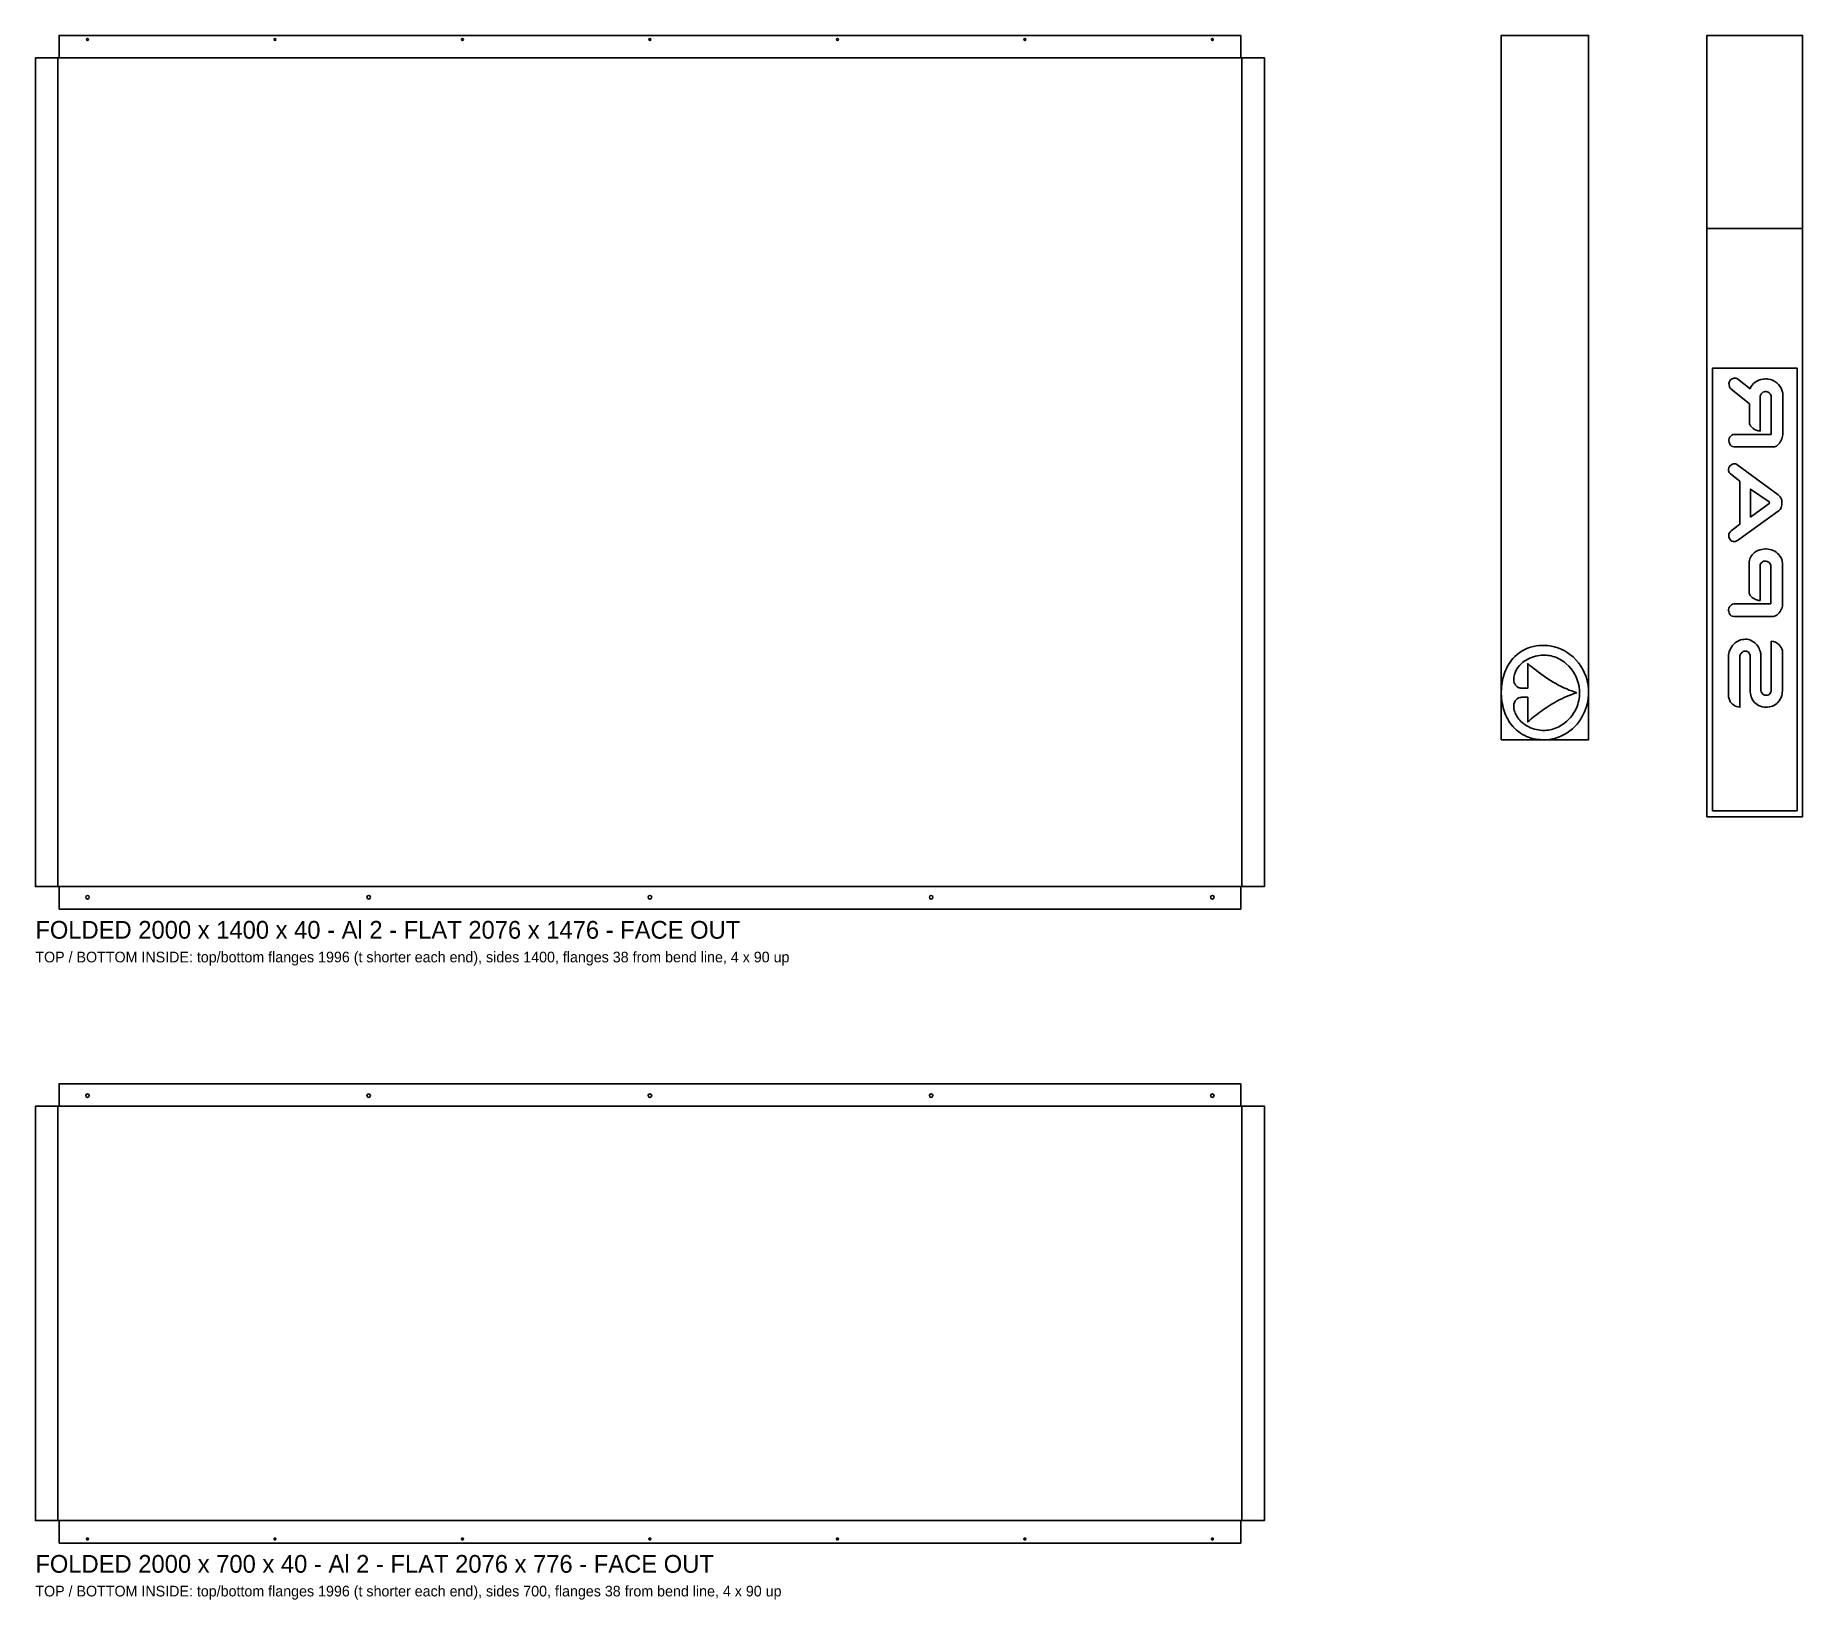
# Model space of a CAD drawing. Header units: millimetres. Extents: x 0 to 2985, y -2643 to 0.
import ezdxf

# ---------------------------------------------------------------- set-up
doc = ezdxf.new("R2010")
doc.units = ezdxf.units.MM
for name, color, linetype in [('FLAT_Back plate, box lid 40 mm, SPAR logo_2_1_BEND_UP_90', 1, 'Continuous'), ('FLAT_Back plate, box lid 40 mm, SPAR logo_2_1_CUT', 7, 'Continuous'), ('FLAT_Back plate, box lid 40 mm, SPAR logo_2_1_HOLES_D3.2', 3, 'Continuous'), ('FLAT_Back plate, box lid 40 mm, SPAR logo_2_1_HOLES_D6_JOINT', 4, 'Continuous'), ('FLAT_Back plate, box lid 40 mm, SPAR logo_2_1_TEXT', 2, 'Continuous'), ('FLAT_Back plate, box lid 40 mm, SPAR logo_2_2_BEND_UP_90', 1, 'Continuous'), ('FLAT_Back plate, box lid 40 mm, SPAR logo_2_2_CUT', 7, 'Continuous'), ('FLAT_Back plate, box lid 40 mm, SPAR logo_2_2_HOLES_D3.2', 3, 'Continuous'), ('FLAT_Back plate, box lid 40 mm, SPAR logo_2_2_HOLES_D6_JOINT', 4, 'Continuous'), ('FLAT_Back plate, box lid 40 mm, SPAR logo_2_2_TEXT', 2, 'Continuous'), ('VINYL_2_GREEN_CUT', 7, 'Continuous'), ('VINYL_2_GREEN_ROLL', 1, 'Continuous'), ('VINYL_2_WHITE_CUT', 7, 'Continuous'), ('VINYL_2_WHITE_ROLL', 1, 'Continuous')]:
    doc.layers.add(name, color=color, linetype=linetype)

msp = doc.modelspace()

# ---------------------------------------------------------------- linework, layer by layer
at = {"layer": 'FLAT_Back plate, box lid 40 mm, SPAR logo_2_1_BEND_UP_90'}
msp.add_lwpolyline([(38, -1438), (2038, -1438), (2038, -38), (38, -38)], close=True, dxfattribs=at)
at = {"layer": 'FLAT_Back plate, box lid 40 mm, SPAR logo_2_1_CUT'}
msp.add_lwpolyline([(40, -1476), (2036, -1476), (2036, -1438), (2076, -1438), (2076, -38), (2036, -38), (2036, 0), (40, 0), (40, -38), (0, -38), (0, -1438), (40, -1438)], close=True, dxfattribs=at)
at = {"layer": 'FLAT_Back plate, box lid 40 mm, SPAR logo_2_1_HOLES_D3.2'}
for centre in [(88, -7), (404.7, -7), (721.3, -7), (1038, -7), (1354.7, -7), (1671.3, -7), (1988, -7)]:
    msp.add_circle(centre, 1.6, dxfattribs=at)
at = {"layer": 'FLAT_Back plate, box lid 40 mm, SPAR logo_2_1_HOLES_D6_JOINT'}
for centre in [(88, -1456), (563, -1456), (1038, -1456), (1513, -1456), (1988, -1456)]:
    msp.add_circle(centre, 3, dxfattribs=at)
at = {"layer": 'FLAT_Back plate, box lid 40 mm, SPAR logo_2_2_BEND_UP_90'}
msp.add_lwpolyline([(38, -2509.1), (2038, -2509.1), (2038, -1809.1), (38, -1809.1)], close=True, dxfattribs=at)
at = {"layer": 'FLAT_Back plate, box lid 40 mm, SPAR logo_2_2_CUT'}
msp.add_lwpolyline([(40, -2547.1), (2036, -2547.1), (2036, -2509.1), (2076, -2509.1), (2076, -1809.1), (2036, -1809.1), (2036, -1771.1), (40, -1771.1), (40, -1809.1), (0, -1809.1), (0, -2509.1), (40, -2509.1)], close=True, dxfattribs=at)
at = {"layer": 'FLAT_Back plate, box lid 40 mm, SPAR logo_2_2_HOLES_D3.2'}
for centre in [(88, -2540.1), (404.7, -2540.1), (721.3, -2540.1), (1038, -2540.1), (1354.7, -2540.1), (1671.3, -2540.1), (1988, -2540.1)]:
    msp.add_circle(centre, 1.6, dxfattribs=at)
at = {"layer": 'FLAT_Back plate, box lid 40 mm, SPAR logo_2_2_HOLES_D6_JOINT'}
for centre in [(88, -1791.1), (563, -1791.1), (1038, -1791.1), (1513, -1791.1), (1988, -1791.1)]:
    msp.add_circle(centre, 3, dxfattribs=at)
at = {"layer": 'VINYL_2_GREEN_CUT'}
for points in [[(2548.8, -1030.5, -0.159966), (2592, -1045.7, -0.170358), (2621, -1090.3, -0.186504), (2613.4, -1149.6, -0.14359), (2582.3, -1181, -0.146325), (2541.4, -1189.8, -0.097651), (2515.5, -1182.9, -0.128671), (2490.6, -1161.2, -0.085746), (2479.3, -1136.2, -0.078355), (2476.2, -1104.3, -0.076559), (2482, -1075.9, -0.090308), (2495.6, -1052.9, -0.160499), (2530.4, -1032.3, -0.060371)], [(2603.6, -1110.5, 0.049686), (2569.9, -1124.9, 0.030803), (2544.4, -1141.1, 0.0271), (2520.8, -1159.8), (2520.8, -1118.1, -0.009321), (2513.7, -1118, 0.056465), (2507.5, -1118.6, 0.222352), (2499.4, -1124.4, 0.158546), (2497.1, -1135.3, 0.0754), (2499.7, -1145.3, 0.134065), (2513.5, -1162.7, 0.121739), (2538.8, -1173.4, 0.1055), (2561.4, -1172.4, 0.103971), (2583.5, -1161.2, 0.135553), (2603.9, -1133.7, 0.107742), (2608, -1106.5, 0.208199), (2585, -1061, 0.102357), (2563.1, -1049.1, 0.106583), (2540.6, -1047.4, 0.12093), (2514.9, -1057.2, 0.086646), (2504.2, -1067.7, 0.113841), (2497.3, -1084, 0.122135), (2498, -1093.4, 0.098265), (2501.1, -1098.9, 0.158811), (2507.5, -1102.5, 0.056528), (2513.7, -1103, -0.007101), (2520.8, -1102.9), (2520.8, -1061.3, 0.032318), (2550.4, -1084.1, 0.047912), (2586.5, -1104.2, 0.026713)]]:
    msp.add_lwpolyline(points, format="xyb", close=True, dxfattribs=at)
at = {"layer": 'VINYL_2_GREEN_ROLL'}
msp.add_lwpolyline([(2476, -1190), (2623.4, -1190), (2623.4, 0), (2476, 0)], close=True, dxfattribs=at)
at = {"layer": 'VINYL_2_WHITE_CUT'}
for points in [[(2985, -1320), (2823.4, -1320), (2823.4, -326.5), (2985, -326.5), (2985, -1320)], [(2975.5, -1310), (2975.5, -562.1), (2832.9, -562.1), (2832.9, -1310), (2975.5, -1310)]]:
    msp.add_lwpolyline(points, close=True, dxfattribs=at)
for points in [[(2896.3, -597.2, -0.158229), (2904.8, -586.1, -0.115596), (2918.1, -580.9, -0.059253), (2926.4, -580.6, -0.147092), (2941.3, -587, -0.13664), (2950.1, -599.3, -0.084211), (2951.4, -606.6), (2951.4, -674.9, -0.097906), (2949, -683.9, -0.097624), (2943.3, -691.8, -0.130545), (2937.5, -695, -0.052255), (2935.6, -695.2), (2869.3, -695.2, -0.269907), (2862, -690.6, -0.145598), (2860.5, -683.4, -0.20288), (2865.3, -675.5, -0.152384), (2869.4, -674.1), (2931.8, -674.1), (2931.8, -609.4, 0.162034), (2930.6, -606, 0.138625), (2925.3, -602.2, 0.094581), (2921.7, -601.5, 0.127808), (2918, -602.9, 0.139232), (2914, -607.2, 0.103419), (2913.5, -609.4), (2913.5, -668.2, -0.112495), (2906.4, -666.9, -0.145649), (2897.1, -659.8, -0.119818), (2895, -654.8), (2895, -653.8), (2895, -622.7), (2863.7, -597.1, -0.112292), (2861.3, -593.1, -0.101834), (2860.5, -588, -0.175368), (2863.4, -582.1, -0.159731), (2869.3, -579, -0.212864), (2875.1, -580.5)], [(2879.1, -752.9), (2862.9, -740.8, -0.18658), (2860, -735.2, -0.10866), (2860.4, -730.6, -0.145446), (2864, -725.9, -0.138473), (2869.6, -723.6, -0.184732), (2874.1, -724.8), (2943.4, -776.2, -0.091449), (2947.9, -781, -0.109605), (2949.9, -786.8, -0.099211), (2949.4, -795.4, -0.124715), (2945.5, -802.6, -0.045159), (2943.9, -803.9), (2875.1, -853.2, -0.190834), (2867.4, -854.9, -0.242516), (2861.4, -850.2, -0.126511), (2860.2, -844.2, -0.178243), (2862.8, -838.6, -0.039065), (2864.5, -837.1), (2879.1, -826)], [(2897.2, -813.7), (2928.3, -790.9, 0.363258), (2928.6, -788.2), (2928.2, -787.9), (2897.2, -766.4)], [(2931.3, -960.6), (2931.3, -895.8, 0.162071), (2930.1, -892.5, 0.138585), (2924.8, -888.7, 0.09456), (2921.1, -888, 0.127801), (2917.4, -889.4, 0.139325), (2913.5, -893.7, 0.10338), (2913, -895.8), (2913, -954.7, -0.10323), (2907.7, -953.7, -0.023206), (2903.6, -952, -0.113233), (2896.6, -946.1, -0.140042), (2894.4, -940.8), (2894.4, -891.7, -0.222995), (2903.1, -874.3, -0.120365), (2916.3, -868.3, -0.078112), (2926.7, -867.8, -0.204841), (2946.7, -879.6, -0.146573), (2951.1, -891.8), (2951.1, -961.6, -0.108713), (2948.4, -970.9, -0.109255), (2941.8, -979, -0.127401), (2935.9, -981.6, -0.033657), (2934.6, -981.7), (2868.7, -981.7, -0.26992), (2861.4, -977, -0.145665), (2860, -969.8, -0.202628), (2864.7, -962, -0.152391), (2868.9, -960.6)], [(2931.8, -1023.3, -0.150387), (2945.4, -1029.5, -0.154497), (2950.7, -1039.3, -0.041511), (2950.9, -1041.4), (2950.9, -1104.6, -0.05892), (2949.6, -1115.4, -0.133299), (2943.2, -1126.9, -0.206178), (2923.1, -1135, -0.108401), (2910.7, -1132.1, -0.236781), (2897.3, -1114.4, -0.045582), (2896.4, -1104.7), (2896.3, -1101.9), (2896.3, -1047.9, 0.277722), (2891.4, -1040.8, 0.173553), (2886.4, -1040.5, 0.161469), (2880.6, -1044.3, 0.164632), (2879.1, -1048.4), (2879.1, -1135, -0.137774), (2868, -1130.9, -0.034513), (2865.2, -1128.7, -0.07938), (2862, -1123.9, -0.065386), (2859.9, -1117.7), (2859.9, -1046.4, -0.107992), (2863, -1036.3, -0.074146), (2871, -1026.1, -0.187139), (2890.7, -1020.3, -0.141089), (2902.5, -1024.9, -0.15553), (2913.2, -1040.1, -0.048917), (2914.5, -1046.2), (2914.5, -1106.7, 0.267435), (2919.3, -1113.8, 0.214791), (2927.1, -1114.2, 0.233339), (2931.4, -1109.1, 0.070383), (2931.8, -1106.2)]]:
    msp.add_lwpolyline(points, format="xyb", close=True, dxfattribs=at)
at = {"layer": 'VINYL_2_WHITE_ROLL'}
msp.add_lwpolyline([(2823.4, -1320), (2985, -1320), (2985, 0), (2823.4, 0)], close=True, dxfattribs=at)

# ---------------------------------------------------------------- texts
at = {"layer": 'FLAT_Back plate, box lid 40 mm, SPAR logo_2_1_TEXT'}
for s, height, p in [('FOLDED 2000 x 1400 x 40 - Al 2 - FLAT 2076 x 1476 - FACE OUT', 30, (0, -1526)), ('TOP / BOTTOM INSIDE: top/bottom flanges 1996 (t shorter each end), sides 1400, flanges 38 from bend line, 4 x 90 up', 18, (0, -1566))]:
    msp.add_text(s, height=height, dxfattribs=at).set_placement(p)
at = {"layer": 'FLAT_Back plate, box lid 40 mm, SPAR logo_2_2_TEXT'}
for s, height, p in [('FOLDED 2000 x 700 x 40 - Al 2 - FLAT 2076 x 776 - FACE OUT', 30, (0, -2597.1)), ('TOP / BOTTOM INSIDE: top/bottom flanges 1996 (t shorter each end), sides 700, flanges 38 from bend line, 4 x 90 up', 18, (0, -2637.1))]:
    msp.add_text(s, height=height, dxfattribs=at).set_placement(p)

doc.saveas('drawing.dxf')
